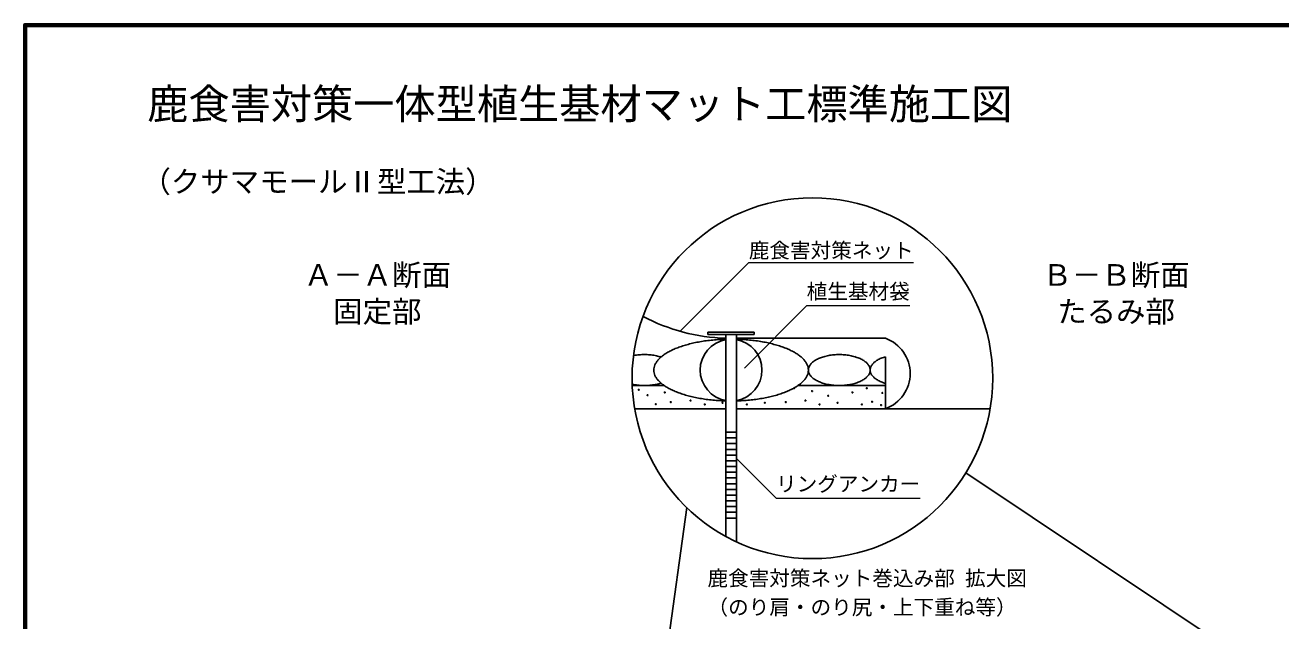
# Model space of a CAD drawing. Units: millimetres, scale not verified. Extents: x 200 to 8200, y 200 to 5838.
# Drawn here: x 200 to 4466, y 3717 to 5740 of the extents above; entities that cross this region are included whole.
import ezdxf
from ezdxf.enums import TextEntityAlignment as Align

# ---------------------------------------------------------------- set-up
doc = ezdxf.new("R2010")
doc.units = ezdxf.units.MM
doc.header["$LTSCALE"] = 20
for name, color, linetype, lineweight in [('C-STR', 7, 'Continuous', 25), ('C-STR-HTXT', 1, 'Continuous', 13), ('C-STR-TXT', 7, 'Continuous', 25), ('C-TTL', 2, 'Continuous', 70)]:
    doc.layers.add(name, color=color, linetype=linetype, lineweight=lineweight)
doc.layers.add('C-TTL-TXT', color=7, linetype='Continuous')
doc.styles.add('ＭＳ ゴシック', font='')
doc.styles.get('ＭＳ ゴシック').set_extended_font_data('MS Gothic')

msp = doc.modelspace()

# ---------------------------------------------------------------- linework, layer by layer
at = {"layer": 'C-STR'}
for p, q in [((2519.3, 4697.31), (2677.1, 4697.35)), ((2519.3, 4689.58), (2519.3, 4697.31)), ((2677.11, 4689.63), (2677.11, 4697.35)), ((2677.11, 4689.63), (2519.3, 4689.58)), ((2579.83, 4689.6), (2580.04, 4004)), ((2616.58, 4689.61), (2616.79, 3985.43)), ((3123.21, 4614.32), (3123.21, 4437.6)), ((2262.46, 4516.35), (2335.71, 4516.35)), ((2335.71, 4516.35), (2370.88, 4516.35)), ((2825.54, 4516.35), (3123.21, 4516.35)), ((2270.76, 4437.6), (2335.71, 4437.6)), ((2335.71, 4437.6), (2579.91, 4437.6)), ((3478.15, 4437.6), (3123.21, 4437.6)), ((2579.93, 4357.97), (2616.68, 4357.97)), ((2579.94, 4338.54), (2616.69, 4338.54)), ((2579.94, 4319.1), (2616.69, 4319.1)), ((2579.95, 4299.66), (2616.7, 4299.66)), ((2579.95, 4280.22), (2616.7, 4280.22)), ((2579.96, 4260.79), (2616.71, 4260.79)), ((2579.97, 4241.35), (2616.72, 4241.35)), ((2579.97, 4221.91), (2616.72, 4221.91)), ((2579.98, 4202.48), (2616.73, 4202.48)), ((2579.98, 4183.04), (2616.73, 4183.04)), ((2579.99, 4163.6), (2616.74, 4163.6)), ((2579.99, 4144.16), (2616.74, 4144.16)), ((2580, 4124.73), (2616.75, 4124.73)), ((2580.01, 4105.29), (2616.76, 4105.29)), ((2580.01, 4085.85), (2616.76, 4085.85)), ((2580.02, 4066.41), (2616.77, 4066.41))]:
    msp.add_line(p, q, dxfattribs=at)
at = {"layer": 'C-STR', "color": 1}
for p, q in [((2616.59, 4676.76), (3123.21, 4676.76)), ((2337.68, 4437.6), (2579.91, 4437.6)), ((2616.66, 4437.6), (3123.21, 4437.6)), ((3395.7, 4219.45), (4623.88, 3400.76)), ((2447.52, 4101.92), (2350.68, 3394.69))]:
    msp.add_line(p, q, dxfattribs=at)
msp.add_circle((2874.46, 4541.1), 612.5, dxfattribs=at)
at = {"layer": 'C-STR'}
for centre in [(2284.72, 4501.76), (2314.54, 4483.48), (2372.98, 4493.2), (2812.09, 4506.85), (2873.2, 4497.3), (2928.33, 4481.39), (3010.28, 4493.2), (3059, 4506.85), (3112.03, 4491.36), (2342.28, 4453.04), (2393.51, 4460.18), (2460.55, 4465.32), (2508.7, 4452.09), (2569.39, 4458.08), (2652.18, 4452.09), (2712.87, 4458.08), (2783.9, 4460.18), (2850.94, 4465.32), (2899.09, 4452.09), (2959.78, 4458.08), (3042.57, 4452.09), (3077.41, 4461.42), (3107.67, 4449.94)]:
    msp.add_circle(centre, 1.57, dxfattribs=at)
at = {"layer": 'C-STR', "color": 1}
for centre, radius, start, end in [((2598.81, 5317.82), 641.31, 242.12926, 268.30493), ((3078.88, 4557.18), 127.53, 290.33878, 69.66122)]:
    msp.add_arc(centre, radius, start, end, dxfattribs=at)
at = {"layer": 'C-STR'}
for centre, radius, start, end in [((2549.96, 4289.13), 379.77, 105.62913, 108.49659), ((2565.25, 4233.73), 437.25, 102.99034, 105.60227), ((2577.47, 4179.97), 492.38, 100.55516, 102.96972), ((2586.55, 4130.43), 542.74, 98.27556, 100.53966), ((2592.66, 4087.6), 586.01, 96.11195, 98.26438), ((2596.22, 4053.65), 620.14, 94.03069, 96.10453), ((2597.81, 4030.34), 643.5, 92.00225, 94.02669), ((2598.2, 4018.91), 654.94, 91.60689, 92.00147), ((2598.23, 4019.96), 653.89, 87.99693, 88.39131), ((2598.77, 4033.43), 640.41, 85.96843, 88.00263), ((2600.64, 4058.61), 615.16, 83.88707, 85.9777), ((2604.58, 4094.18), 579.38, 81.7233, 83.90037), ((2611.17, 4138.29), 534.78, 79.44349, 81.74129), ((2620.77, 4188.7), 483.46, 77.008, 79.46712), ((2633.51, 4242.92), 427.77, 74.36878, 77.03862), ((2649.29, 4298.35), 370.14, 71.46608, 74.4082), ((2300.03, 4443.59), 177.46, 100.3056, 100.79426), ((2302.21, 4431.35), 189.89, 97.62454, 100.29328), ((2303.48, 4421.65), 199.67, 95.03422, 97.6163), ((2304.05, 4414.99), 206.36, 92.50251, 95.02975), ((2304.19, 4411.73), 209.63, 89.99955, 92.50164), ((2304.2, 4412.03), 209.33, 87.49657, 90.00223), ((2304.39, 4415.87), 205.47, 84.96482, 87.50292), ((2305.06, 4423.07), 198.25, 82.37441, 84.97507), ((2306.47, 4433.23), 187.99, 79.69321, 82.38897), ((2308.82, 4445.84), 175.17, 76.88551, 79.71265), ((2312.25, 4460.24), 160.36, 73.91052, 76.91062), ((2426.03, 4536.39), 101.11, 130.54611, 137.45369), ((2316.8, 4475.73), 144.22, 72.44339, 73.94233), ((2446.2, 4512.38), 132.47, 124.65344, 130.42339), ((2467.89, 4480.5), 171.03, 119.68939, 124.55791), ((2490.06, 4441.05), 216.29, 115.4498, 119.61538), ((2511.71, 4394.94), 267.23, 111.77238, 115.39241), ((2531.93, 4343.64), 322.36, 108.53125, 111.7278), ((2667.72, 4352.47), 312.96, 68.22417, 71.51678), ((2688.24, 4403.03), 258.4, 64.54574, 68.28947), ((2710.04, 4448.12), 208.32, 60.3049, 64.62992), ((2732.2, 4486.36), 164.12, 55.33954, 60.41315), ((2753.71, 4516.93), 126.74, 49.44603, 55.47713), ((2773.53, 4539.65), 96.59, 42.38455, 49.61565), ((2942.04, 4504.51), 113.37, 112.73815, 116.49309), ((2948.48, 4488.93), 130.22, 109.27742, 112.70255), ((2953.94, 4473.1), 146.97, 106.08787, 109.24914), ((2958.3, 4457.74), 162.94, 103.11312, 106.06574), ((2961.54, 4443.59), 177.46, 100.3056, 103.09624), ((2963.73, 4431.35), 189.89, 97.62454, 100.29328), ((2965, 4421.65), 199.67, 95.03422, 97.6163), ((2965.57, 4414.99), 206.36, 92.50251, 95.02975), ((2965.71, 4411.73), 209.63, 89.99955, 92.50164), ((2965.72, 4412.03), 209.33, 87.49657, 90.00223), ((2965.91, 4415.87), 205.47, 84.96482, 87.50292), ((2966.58, 4423.07), 198.25, 82.37441, 84.97507), ((2967.99, 4433.23), 187.99, 79.69321, 82.38897), ((2970.34, 4445.84), 175.17, 76.88551, 79.71265), ((2973.77, 4460.24), 160.36, 73.91052, 76.91062), ((2978.32, 4475.73), 144.22, 70.72066, 73.94233), ((2983.95, 4491.57), 127.41, 67.25955, 70.76048), ((2990.54, 4507.03), 110.6, 63.45979, 67.30897), ((3152.04, 4504.51), 113.37, 112.73815, 116.49309), ((3158.48, 4488.93), 130.22, 109.27742, 112.70255), ((3163.94, 4473.1), 146.97, 106.08787, 109.24914), ((2378.65, 4568.8), 42.95, 167.61788, 179.9235), ((2378.23, 4568.86), 42.52, 180.01549, 192.44312), ((2384.05, 4567.45), 48.5, 156.12586, 167.43816), ((2394.14, 4562.76), 59.63, 146.08473, 155.92162), ((2408.38, 4552.88), 76.96, 137.60859, 145.89773), ((2790.67, 4554.96), 73.61, 33.91358, 42.5801), ((2804.27, 4563.86), 57.36, 23.88374, 34.10992), ((2813.6, 4567.86), 47.21, 12.40605, 24.02993), ((2818.18, 4568.84), 42.52, 0.01549, 12.44312), ((2817.76, 4568.91), 42.95, 347.61788, 359.9235), ((2887.3, 4568.84), 26.59, 170.05423, 179.96474), ((2887.15, 4568.86), 26.44, 180.00711, 189.97393), ((2889.22, 4568.45), 28.55, 160.53163, 169.96548), ((2892.82, 4567.11), 32.39, 151.75802, 160.418), ((2897.91, 4564.29), 38.21, 143.8896, 151.63954), ((2904.21, 4559.58), 46.08, 136.94236, 143.7791), ((2911.42, 4552.72), 56.02, 130.84531, 136.84569), ((2919.16, 4543.61), 67.98, 125.48889, 130.76379), ((2927.08, 4532.34), 81.76, 120.75597, 125.42158), ((2934.81, 4519.17), 97.03, 116.53747, 120.70109), ((2997.86, 4521.48), 94.4, 59.24083, 63.52062), ((3005.65, 4534.36), 79.35, 54.50753, 59.31492), ((3013.57, 4545.29), 65.86, 49.15104, 54.59628), ((3021.25, 4554.02), 54.23, 43.05461, 49.25439), ((3028.33, 4560.51), 44.62, 36.10925, 43.1693), ((3034.45, 4564.89), 37.1, 28.24439, 36.22647), ((3039.3, 4567.43), 31.62, 19.47579, 28.34819), ((3042.64, 4568.57), 28.1, 9.95796, 19.54493), ((3044.27, 4568.85), 26.44, 0.00711, 9.97393), ((3044.12, 4568.87), 26.59, 350.05423, 359.96474), ((3097.3, 4568.84), 26.59, 170.05423, 179.96474), ((3097.15, 4568.86), 26.44, 180.00711, 189.97393), ((3099.22, 4568.45), 28.55, 160.53163, 169.96548), ((3102.82, 4567.11), 32.39, 151.75802, 160.418), ((3107.91, 4564.29), 38.21, 143.8896, 151.63954), ((3114.21, 4559.58), 46.08, 136.94236, 143.7791), ((3121.42, 4552.72), 56.02, 130.84531, 136.84569), ((3129.16, 4543.61), 67.98, 125.48889, 130.76379), ((3137.08, 4532.34), 81.76, 120.75597, 125.42158), ((3144.81, 4519.17), 97.03, 116.53747, 120.70109), ((2382.81, 4569.84), 47.21, 192.40605, 204.02993), ((2392.15, 4573.85), 57.36, 203.88374, 214.10992), ((2405.74, 4582.75), 73.61, 213.91358, 222.5801), ((2311.6, 4679.96), 162.94, 283.11312, 286.06574), ((2422.89, 4598.06), 96.59, 222.38455, 229.61565), ((2315.96, 4664.6), 146.97, 286.08787, 287.55845), ((2442.71, 4620.78), 126.74, 229.44603, 235.47713), ((2750.21, 4625.33), 132.47, 304.65344, 310.4234), ((2770.38, 4601.31), 101.11, 310.54611, 317.45369), ((2788.04, 4584.82), 76.96, 317.60859, 325.89773), ((2802.28, 4574.95), 59.63, 326.08473, 335.92162), ((2812.37, 4570.25), 48.5, 336.12586, 347.43816), ((2888.78, 4569.14), 28.1, 189.95796, 199.54493), ((2892.11, 4570.28), 31.62, 199.47579, 208.34819), ((2896.97, 4572.82), 37.1, 208.24439, 216.22647), ((2903.09, 4577.19), 44.62, 216.10924, 223.1693), ((2910.17, 4583.68), 54.23, 223.05461, 229.25439), ((2917.85, 4592.42), 65.86, 229.15104, 234.59628), ((2925.77, 4603.34), 79.35, 234.50753, 239.31492), ((2933.55, 4616.23), 94.4, 239.24083, 243.52062), ((2940.88, 4630.67), 110.6, 243.45979, 247.30897), ((2947.47, 4646.14), 127.41, 247.25955, 250.76048), ((2953.1, 4661.98), 144.22, 250.72066, 253.94233), ((2957.65, 4677.47), 160.36, 253.91052, 256.91062), ((2973.12, 4679.96), 162.94, 283.11312, 286.06574), ((2977.48, 4664.6), 146.97, 286.08787, 289.24914), ((2982.94, 4648.77), 130.22, 289.27742, 292.70255), ((2989.38, 4633.2), 113.37, 292.73815, 296.49309), ((2996.6, 4618.54), 97.03, 296.53747, 300.70109), ((3004.33, 4605.36), 81.76, 300.75597, 305.42158), ((3012.25, 4594.09), 67.98, 305.48889, 310.76379), ((3020, 4584.98), 56.02, 310.84531, 316.84569), ((3027.2, 4578.12), 46.08, 316.94236, 323.7791), ((3033.51, 4573.41), 38.21, 323.8896, 331.63954), ((3038.59, 4570.59), 32.39, 331.75802, 340.418), ((3042.19, 4569.25), 28.55, 340.53163, 349.96548), ((3098.78, 4569.14), 28.1, 189.95796, 199.54493), ((3102.11, 4570.28), 31.62, 199.47579, 208.34819), ((3106.97, 4572.82), 37.1, 208.24439, 216.22647), ((3113.09, 4577.19), 44.62, 216.10924, 223.1693), ((3120.17, 4583.68), 54.23, 223.05461, 229.25439), ((3127.85, 4592.42), 65.86, 229.15104, 234.59628), ((3135.77, 4603.34), 79.35, 234.50753, 239.31492), ((3143.55, 4616.23), 94.4, 239.24083, 243.52062), ((3150.88, 4630.67), 110.6, 243.45979, 247.30897), ((3157.47, 4646.14), 127.41, 247.25955, 250.76048), ((3163.1, 4661.98), 144.22, 250.72066, 253.94233), ((2299.56, 4691.87), 175.17, 257.71682, 259.71265), ((2301.91, 4704.47), 187.99, 259.69321, 262.38897), ((2303.32, 4714.64), 198.25, 262.37441, 264.97507), ((2303.99, 4721.83), 205.47, 264.96482, 267.50292), ((2304.18, 4725.68), 209.33, 267.49657, 270.00223), ((2304.19, 4725.98), 209.63, 269.99955, 272.50164), ((2304.33, 4722.71), 206.36, 272.50251, 275.02975), ((2304.9, 4716.05), 199.67, 275.03422, 277.6163), ((2306.17, 4706.35), 189.89, 277.62454, 280.29328), ((2308.36, 4694.11), 177.46, 280.3056, 283.09624), ((2464.21, 4651.35), 164.12, 235.33954, 240.41315), ((2486.38, 4689.59), 208.32, 240.3049, 244.62992), ((2508.18, 4734.68), 258.4, 244.54574, 248.28947), ((2528.69, 4785.23), 312.96, 248.22417, 251.51678), ((2547.13, 4839.36), 370.14, 251.46608, 254.4082), ((2562.9, 4894.79), 427.77, 254.36878, 257.03862), ((2631.17, 4903.98), 437.25, 282.99034, 285.60227), ((2646.46, 4848.57), 379.77, 285.62913, 288.49659), ((2664.49, 4794.06), 322.36, 288.53125, 291.7278), ((2684.7, 4742.77), 267.23, 291.77238, 295.39241), ((2706.35, 4696.66), 216.29, 295.4498, 299.61538), ((2728.52, 4657.21), 171.03, 299.68939, 304.55791), ((2961.08, 4691.87), 175.17, 256.88551, 259.71265), ((2963.43, 4704.47), 187.99, 259.69321, 262.38897), ((2964.84, 4714.64), 198.25, 262.37441, 264.97507), ((2965.51, 4721.83), 205.47, 264.96482, 267.50292), ((2965.7, 4725.68), 209.33, 267.49657, 270.00223), ((2965.71, 4725.98), 209.63, 269.99955, 272.50164), ((2965.85, 4722.71), 206.36, 272.50251, 275.02975), ((2966.42, 4716.05), 199.67, 275.03422, 277.6163), ((2967.69, 4706.35), 189.89, 277.62454, 280.29328), ((2969.87, 4694.11), 177.46, 280.3056, 283.09624), ((2575.65, 4949), 483.46, 257.008, 259.46712), ((2585.24, 4999.42), 534.78, 259.44349, 261.74129), ((2591.83, 5043.53), 579.38, 261.7233, 263.90037), ((2595.78, 5079.1), 615.16, 263.88707, 265.9777), ((2597.65, 5104.28), 640.41, 265.96843, 268.00263), ((2598.19, 5117.75), 653.89, 267.99693, 268.39759), ((2598.21, 5118.79), 654.94, 271.61316, 272.00147), ((2598.6, 5107.36), 643.5, 272.00225, 274.02669), ((2600.2, 5084.06), 620.14, 274.03069, 276.10453), ((2603.75, 5050.11), 586.01, 276.11195, 278.26438), ((2609.87, 5007.27), 542.74, 278.27556, 280.53966), ((2618.95, 4957.74), 492.38, 280.55516, 282.96972)]:
    msp.add_arc(centre, radius, start, end, dxfattribs=at)
at = {"layer": 'C-STR', "color": 3}
for start, end in [(100.0758, 259.95822), (280.11553, 79.91848)]:
    msp.add_arc((2598.21, 4568.85), 105, start, end, dxfattribs=at)
at = {"layer": 'C-STR-HTXT'}
for p, q in [((2658.41, 4934.24), (2425.35, 4700.42)), ((2658.41, 4934.24), (3218.41, 4934.24)), ((2855.05, 4787.69), (2643.4, 4575.36)), ((2855.05, 4787.69), (3205.05, 4787.69)), ((2616.71, 4268.89), (2750.86, 4134.3)), ((2750.86, 4134.3), (3240.86, 4134.3))]:
    msp.add_line(p, q, dxfattribs=at)
at = {"layer": 'C-TTL'}
msp.add_lwpolyline([(200, 200), (8200, 200), (8200, 5740), (200, 5740)], close=True, dxfattribs=at)

# ---------------------------------------------------------------- texts
at = {"layer": 'C-STR-HTXT', "color": 7, "style": 'ＭＳ ゴシック'}
for s, p in [('鹿食害対策ネット', (2658.41, 4934.24)), ('植生基材袋', (2855.05, 4794.69)), ('リングアンカー', (2750.86, 4141.3))]:
    msp.add_text(s, height=51.32, dxfattribs=at).set_placement(p, align=Align.BOTTOM_LEFT)
at = {"layer": 'C-STR-TXT', "style": 'ＭＳ ゴシック'}
for s, p in [('鹿食害対策ネット巻込み部 拡大図', (2518.11, 3821.02)), ('（のり肩・のり尻・上下重ね等）', (2518.11, 3722.74))]:
    msp.add_text(s, height=51.32, dxfattribs=at).set_placement(p, align=Align.BOTTOM_LEFT)
at = {"layer": 'C-TTL-TXT', "color": 3, "style": 'ＭＳ ゴシック'}
for s, height, p in [('鹿食害対策一体型植生基材マット工標準施工図', 102.6, (615, 5390.37)), ('（クサマモールⅡ型工法）', 73.31, (595.06, 5149.95))]:
    msp.add_text(s, height=height, dxfattribs=at).set_placement(p, align=Align.BOTTOM_LEFT)
at = {"layer": 'C-TTL-TXT', "style": 'ＭＳ ゴシック'}
for s, p in [('Ａ－Ａ断面', (1146.49, 4833.11)), ('Ｂ－Ｂ断面', (3656.03, 4833.11)), ('固定部', (1246.49, 4709.07)), ('たるみ部', (3706.03, 4709.07))]:
    msp.add_text(s, height=73.31, dxfattribs=at).set_placement(p, align=Align.BOTTOM_LEFT)

doc.saveas('drawing.dxf')
